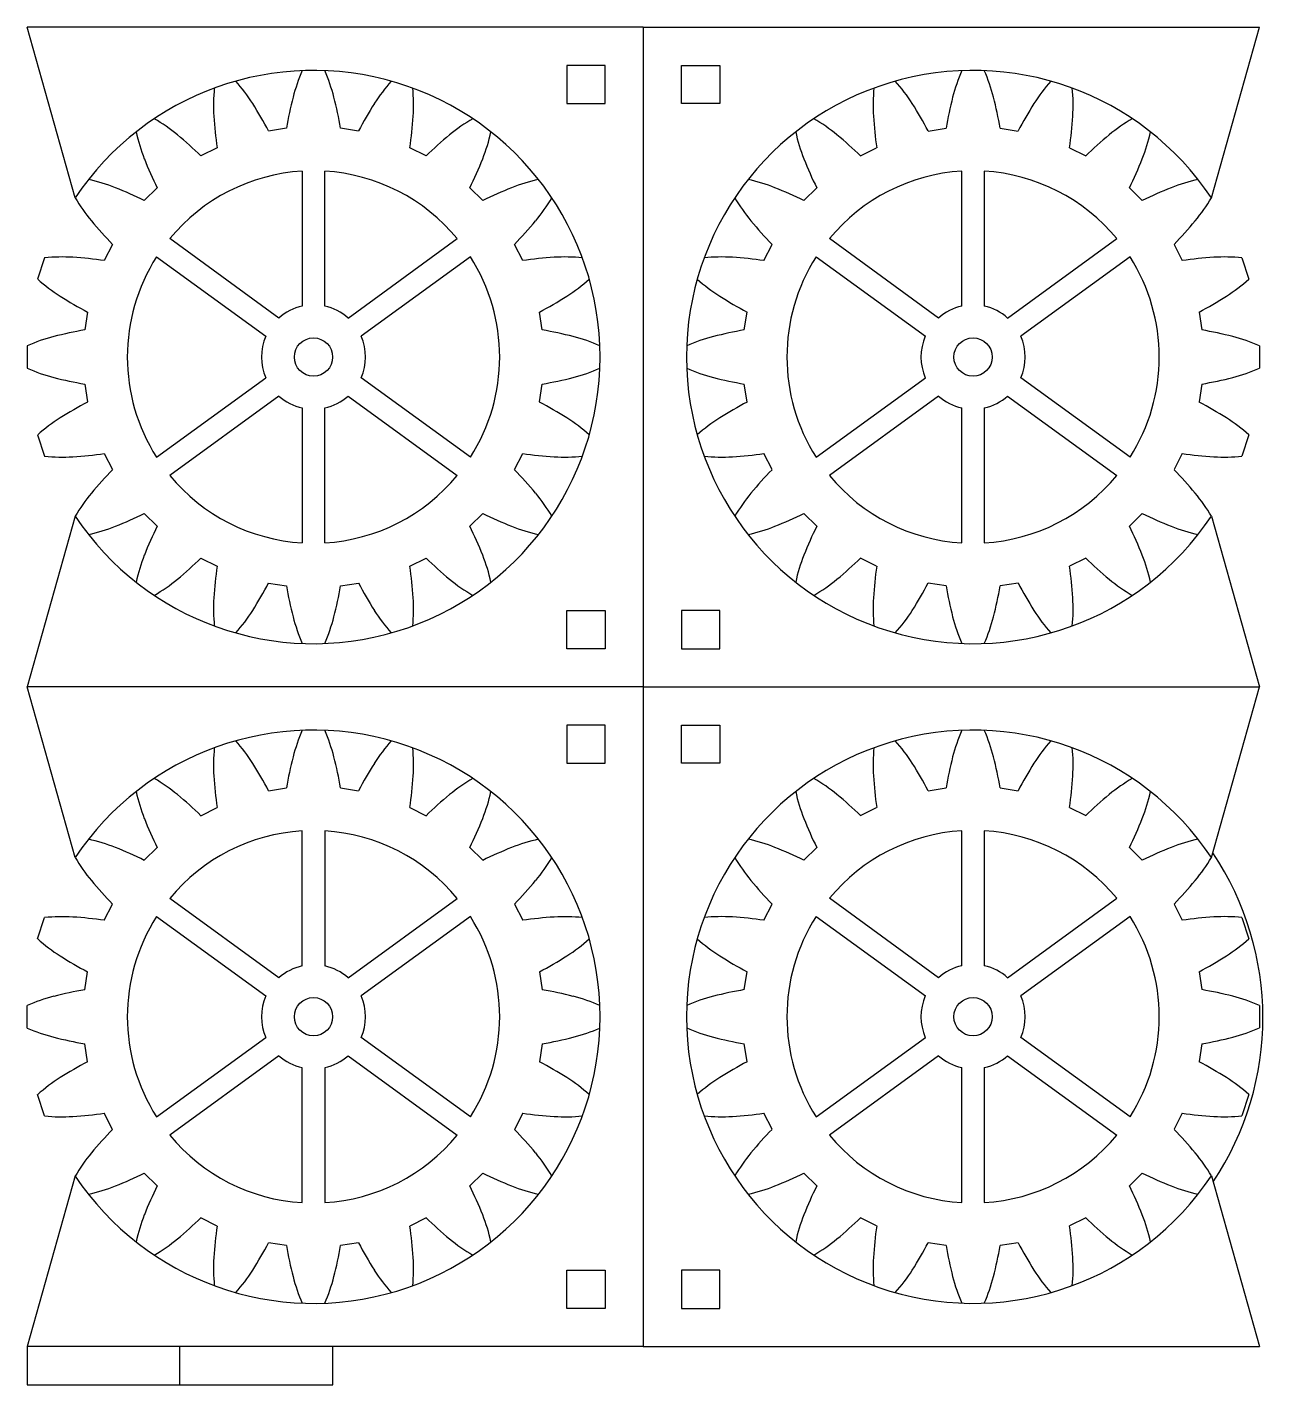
# Model space of a CAD drawing. Header units: millimetres. Extents: x 5 to 597, y 66 to 282.
# Drawn here: x 401.3 to 596.8, y 66 to 280.7 of the extents above; entities that cross this region are included whole.
import ezdxf

# ---------------------------------------------------------------- set-up
doc = ezdxf.new("R2010")
doc.units = ezdxf.units.MM
doc.layers.add('Default', color=7, linetype='Continuous')

# ---------------------------------------------------------------- blocks, each defined once
blk = doc.blocks.new('SE')
at = {"color": 1, "linetype": 'Continuous'}
blk.add_line((421.86, 97.48), (419.83, 99.5), dxfattribs=at)
for centre, radius, start, end in [((393.26, 153.32), 60.01, 291.5, 296.2796), ((404.93, 123.7), 28.18, 282.4288, 291.5), ((475.67, 70.91), 60.01, 153.7204, 158.5), ((446.05, 82.58), 28.18, 158.5, 167.5712)]:
    blk.add_arc(centre, radius, start, end, dxfattribs=at)
blk = doc.blocks.new('SE1')
at = {"color": 1, "linetype": 'Continuous'}
blk.add_line((431.34, 91.15), (428.79, 92.45), dxfattribs=at)
for centre, radius, start, end in [((386.89, 135.41), 60.01, 309.5, 314.2796), ((490.73, 82.5), 60.01, 171.7204, 176.5), ((407.14, 110.85), 28.18, 300.4288, 309.5), ((458.95, 84.45), 28.18, 176.5, 185.5712)]:
    blk.add_arc(centre, radius, start, end, dxfattribs=at)
blk = doc.blocks.new('SE2')
at = {"color": 1, "linetype": 'Continuous'}
blk.add_line((442.31, 88.05), (439.48, 88.5), dxfattribs=at)
for centre, radius, start, end in [((386.36, 116.42), 60.01, 327.5, 332.2796), ((501.46, 98.18), 60.01, 189.7204, 194.5), ((413.21, 99.31), 28.18, 318.4288, 327.5), ((470.64, 90.21), 28.18, 194.5, 203.5712)]:
    blk.add_arc(centre, radius, start, end, dxfattribs=at)
blk = doc.blocks.new('SE3')
at = {"color": 1, "linetype": 'Continuous'}
blk.add_line((453.7, 88.5), (450.88, 88.05), dxfattribs=at)
for centre, radius, start, end in [((391.72, 98.18), 60.01, 345.5, 350.2796), ((506.83, 116.42), 60.01, 207.7204, 212.5), ((479.98, 99.31), 28.18, 212.5, 221.5712), ((422.54, 90.21), 28.18, 336.4288, 345.5)]:
    blk.add_arc(centre, radius, start, end, dxfattribs=at)
blk = doc.blocks.new('SE4')
at = {"color": 1, "linetype": 'Continuous'}
blk.add_line((464.4, 92.45), (461.85, 91.15), dxfattribs=at)
for centre, radius, start, end in [((506.3, 135.41), 60.01, 225.7204, 230.5), ((402.46, 82.5), 60.01, 3.5, 8.2796), ((486.05, 110.85), 28.18, 230.5, 239.5712), ((434.24, 84.45), 28.18, 354.4288, 3.5)]:
    blk.add_arc(centre, radius, start, end, dxfattribs=at)
blk = doc.blocks.new('SE5')
at = {"color": 1, "linetype": 'Continuous'}
blk.add_line((473.35, 99.5), (471.33, 97.48), dxfattribs=at)
for centre, radius, start, end in [((499.93, 153.32), 60.01, 243.7204, 248.5), ((417.52, 70.91), 60.01, 21.5, 26.2796), ((488.26, 123.7), 28.18, 248.5, 257.5712), ((447.14, 82.58), 28.18, 12.4288, 21.5)]:
    blk.add_arc(centre, radius, start, end, dxfattribs=at)
blk = doc.blocks.new('SE6')
at = {"color": 1, "linetype": 'Continuous'}
blk.add_line((479.69, 108.98), (478.39, 106.43), dxfattribs=at)
for centre, radius, start, end in [((488.33, 168.37), 60.01, 261.7204, 266.5), ((486.39, 136.6), 28.18, 266.5, 275.5712), ((435.42, 64.53), 60.01, 39.5, 44.2796), ((459.99, 84.78), 28.18, 30.4288, 39.5)]:
    blk.add_arc(centre, radius, start, end, dxfattribs=at)
blk = doc.blocks.new('SE7')
at = {"color": 1, "linetype": 'Continuous'}
blk.add_line((482.78, 119.96), (482.34, 117.13), dxfattribs=at)
for centre, radius, start, end in [((480.62, 148.29), 28.18, 284.5, 293.5712), ((472.65, 179.11), 60.01, 279.7204, 284.5), ((454.42, 64), 60.01, 57.5, 62.2796), ((471.52, 90.85), 28.18, 48.4288, 57.5)]:
    blk.add_arc(centre, radius, start, end, dxfattribs=at)
blk = doc.blocks.new('SE8')
at = {"color": 1, "linetype": 'Continuous'}
blk.add_line((482.34, 131.35), (482.78, 128.52), dxfattribs=at)
for centre, radius, start, end in [((471.52, 157.63), 28.18, 302.5, 311.5712), ((454.42, 184.48), 60.01, 297.7204, 302.5), ((472.65, 69.37), 60.01, 75.5, 80.2796), ((480.62, 100.19), 28.18, 66.4288, 75.5)]:
    blk.add_arc(centre, radius, start, end, dxfattribs=at)
blk = doc.blocks.new('SE9')
at = {"color": 1, "linetype": 'Continuous'}
blk.add_line((478.39, 142.05), (479.69, 139.5), dxfattribs=at)
for centre, radius, start, end in [((459.99, 163.7), 28.18, 320.5, 329.5712), ((435.42, 183.95), 60.01, 315.7204, 320.5), ((488.33, 80.11), 60.01, 93.5, 98.2796), ((486.39, 111.88), 28.18, 84.4288, 93.5)]:
    blk.add_arc(centre, radius, start, end, dxfattribs=at)
blk = doc.blocks.new('SE10')
at = {"color": 1, "linetype": 'Continuous'}
blk.add_line((471.33, 151), (473.35, 148.98), dxfattribs=at)
for centre, radius, start, end in [((447.14, 165.91), 28.18, 338.5, 347.5712), ((417.52, 177.57), 60.01, 333.7204, 338.5), ((499.93, 95.17), 60.01, 111.5, 116.2796), ((488.26, 124.79), 28.18, 102.4288, 111.5)]:
    blk.add_arc(centre, radius, start, end, dxfattribs=at)
blk = doc.blocks.new('SE11')
at = {"color": 1, "linetype": 'Continuous'}
blk.add_line((461.85, 157.34), (464.4, 156.04), dxfattribs=at)
for centre, radius, start, end in [((434.24, 164.03), 28.18, 356.5, 5.5712), ((402.46, 165.98), 60.01, 351.7204, 356.5), ((486.05, 137.63), 28.18, 120.4288, 129.5), ((506.3, 113.07), 60.01, 129.5, 134.2796)]:
    blk.add_arc(centre, radius, start, end, dxfattribs=at)
blk = doc.blocks.new('SE12')
at = {"color": 1, "linetype": 'Continuous'}
blk.add_line((450.88, 160.43), (453.7, 159.98), dxfattribs=at)
for centre, radius, start, end in [((422.54, 158.27), 28.18, 14.5, 23.5712), ((479.98, 149.17), 28.18, 138.4288, 147.5), ((391.72, 150.3), 60.01, 9.7204, 14.5), ((506.83, 132.07), 60.01, 147.5, 152.2796)]:
    blk.add_arc(centre, radius, start, end, dxfattribs=at)
blk = doc.blocks.new('SE13')
at = {"color": 1, "linetype": 'Continuous'}
blk.add_line((439.48, 159.98), (442.31, 160.43), dxfattribs=at)
for centre, radius, start, end in [((413.21, 149.17), 28.18, 32.5, 41.5712), ((470.64, 158.27), 28.18, 156.4288, 165.5), ((501.46, 150.3), 60.01, 165.5, 170.2796), ((386.36, 132.07), 60.01, 27.7204, 32.5)]:
    blk.add_arc(centre, radius, start, end, dxfattribs=at)
blk = doc.blocks.new('SE14')
at = {"color": 1, "linetype": 'Continuous'}
blk.add_line((428.79, 156.04), (431.34, 157.34), dxfattribs=at)
for centre, radius, start, end in [((458.95, 164.03), 28.18, 174.4288, 183.5), ((407.14, 137.63), 28.18, 50.5, 59.5712), ((490.73, 165.98), 60.01, 183.5, 188.2796), ((386.89, 113.07), 60.01, 45.7204, 50.5)]:
    blk.add_arc(centre, radius, start, end, dxfattribs=at)
blk = doc.blocks.new('SE15')
at = {"color": 1, "linetype": 'Continuous'}
blk.add_line((419.83, 148.98), (421.86, 151), dxfattribs=at)
for centre, radius, start, end in [((446.05, 165.91), 28.18, 192.4288, 201.5), ((475.67, 177.57), 60.01, 201.5, 206.2796), ((404.93, 124.79), 28.18, 68.5, 77.5712), ((393.26, 95.17), 60.01, 63.7204, 68.5)]:
    blk.add_arc(centre, radius, start, end, dxfattribs=at)
blk = doc.blocks.new('SE16')
at = {"color": 1, "linetype": 'Continuous'}
for p, q in [((413.5, 139.5), (414.8, 142.05)), ((402.96, 136.55), (404.06, 139.93)), ((410.4, 128.52), (410.85, 131.35)), ((401.3, 122.46), (401.3, 126.02)), ((410.85, 117.13), (410.4, 119.96)), ((404.06, 108.55), (402.96, 111.94)), ((414.8, 106.43), (413.5, 108.98))]:
    blk.add_line(p, q, dxfattribs=at)
for centre, radius, start, end in [((433.2, 163.7), 28.18, 210.4288, 219.5), ((457.76, 183.95), 60.01, 219.5, 224.2796), ((406.8, 111.88), 28.18, 86.5, 95.5712), ((404.86, 80.11), 60.01, 81.7204, 86.5), ((421.66, 157.63), 28.18, 228.4288, 237.5), ((438.77, 184.48), 60.01, 237.5, 242.2796), ((412.57, 100.19), 28.18, 104.5, 113.5712), ((420.54, 69.37), 60.01, 99.7204, 104.5), ((412.57, 148.29), 28.18, 246.4288, 255.5), ((420.54, 179.11), 60.01, 255.5, 260.2796), ((438.77, 64), 60.01, 117.7204, 122.5), ((421.66, 90.85), 28.18, 122.5, 131.5712), ((406.8, 136.6), 28.18, 264.4288, 273.5), ((404.86, 168.37), 60.01, 273.5, 278.2796), ((457.76, 64.53), 60.01, 135.7204, 140.5), ((433.2, 84.78), 28.18, 140.5, 149.5712)]:
    blk.add_arc(centre, radius, start, end, dxfattribs=at)
blk = doc.blocks.new('SE17')
at = {"color": 1, "linetype": 'Continuous'}
blk.add_line((575.66, 255.33), (577.68, 253.31), dxfattribs=at)
for centre, radius, start, end in [((551.47, 270.24), 28.18, 338.5, 347.5712), ((521.85, 281.9), 60.01, 333.7204, 338.5), ((592.59, 229.12), 28.18, 102.4288, 111.5), ((604.26, 199.5), 60.01, 111.5, 116.2796)]:
    blk.add_arc(centre, radius, start, end, dxfattribs=at)
blk = doc.blocks.new('SE18')
at = {"color": 1, "linetype": 'Continuous'}
blk.add_line((566.18, 261.67), (568.73, 260.37), dxfattribs=at)
for centre, radius, start, end in [((538.57, 268.36), 28.18, 356.5, 5.5712), ((506.79, 270.31), 60.01, 351.7204, 356.5), ((590.38, 241.96), 28.18, 120.4288, 129.5), ((610.63, 217.4), 60.01, 129.5, 134.2796)]:
    blk.add_arc(centre, radius, start, end, dxfattribs=at)
blk = doc.blocks.new('SE19')
at = {"color": 1, "linetype": 'Continuous'}
blk.add_line((555.21, 264.76), (558.03, 264.31), dxfattribs=at)
for centre, radius, start, end in [((526.87, 262.6), 28.18, 14.5, 23.5712), ((584.31, 253.5), 28.18, 138.4288, 147.5), ((496.05, 254.63), 60.01, 9.7204, 14.5), ((611.16, 236.4), 60.01, 147.5, 152.2796)]:
    blk.add_arc(centre, radius, start, end, dxfattribs=at)
blk = doc.blocks.new('SE20')
at = {"color": 1, "linetype": 'Continuous'}
blk.add_line((543.81, 264.31), (546.64, 264.76), dxfattribs=at)
for centre, radius, start, end in [((574.97, 262.6), 28.18, 156.4288, 165.5), ((517.54, 253.5), 28.18, 32.5, 41.5712), ((490.69, 236.4), 60.01, 27.7204, 32.5), ((605.79, 254.63), 60.01, 165.5, 170.2796)]:
    blk.add_arc(centre, radius, start, end, dxfattribs=at)
blk = doc.blocks.new('SE21')
at = {"color": 1, "linetype": 'Continuous'}
blk.add_line((533.12, 260.37), (535.67, 261.67), dxfattribs=at)
for centre, radius, start, end in [((563.28, 268.36), 28.18, 174.4288, 183.5), ((511.47, 241.96), 28.18, 50.5, 59.5712), ((595.06, 270.31), 60.01, 183.5, 188.2796), ((491.22, 217.4), 60.01, 45.7204, 50.5)]:
    blk.add_arc(centre, radius, start, end, dxfattribs=at)
blk = doc.blocks.new('SE22')
at = {"color": 1, "linetype": 'Continuous'}
blk.add_line((524.16, 253.31), (526.19, 255.33), dxfattribs=at)
for centre, radius, start, end in [((550.38, 270.24), 28.18, 192.4288, 201.5), ((580, 281.9), 60.01, 201.5, 206.2796), ((509.26, 229.12), 28.18, 68.5, 77.5712), ((497.59, 199.5), 60.01, 63.7204, 68.5)]:
    blk.add_arc(centre, radius, start, end, dxfattribs=at)
blk = doc.blocks.new('SE23')
at = {"color": 1, "linetype": 'Continuous'}
blk.add_line((517.83, 243.83), (519.13, 246.38), dxfattribs=at)
for centre, radius, start, end in [((537.53, 268.03), 28.18, 210.4288, 219.5), ((562.09, 288.28), 60.01, 219.5, 224.2796), ((511.13, 216.21), 28.18, 86.5, 95.5712), ((509.19, 184.44), 60.01, 81.7204, 86.5)]:
    blk.add_arc(centre, radius, start, end, dxfattribs=at)
blk = doc.blocks.new('SE24')
at = {"color": 1, "linetype": 'Continuous'}
blk.add_line((514.73, 232.85), (515.18, 235.68), dxfattribs=at)
for centre, radius, start, end in [((525.99, 261.96), 28.18, 228.4288, 237.5), ((543.1, 288.81), 60.01, 237.5, 242.2796), ((524.87, 173.7), 60.01, 99.7204, 104.5), ((516.9, 204.52), 28.18, 104.5, 113.5712)]:
    blk.add_arc(centre, radius, start, end, dxfattribs=at)
blk = doc.blocks.new('SE25')
at = {"color": 1, "linetype": 'Continuous'}
blk.add_line((515.18, 221.46), (514.73, 224.29), dxfattribs=at)
for centre, radius, start, end in [((516.9, 252.62), 28.18, 246.4288, 255.5), ((524.87, 283.44), 60.01, 255.5, 260.2796), ((543.1, 168.33), 60.01, 117.7204, 122.5), ((525.99, 195.18), 28.18, 122.5, 131.5712)]:
    blk.add_arc(centre, radius, start, end, dxfattribs=at)
blk = doc.blocks.new('SE26')
at = {"color": 1, "linetype": 'Continuous'}
blk.add_line((519.13, 210.76), (517.83, 213.31), dxfattribs=at)
for centre, radius, start, end in [((511.13, 240.93), 28.18, 264.4288, 273.5), ((509.19, 272.7), 60.01, 273.5, 278.2796), ((562.09, 168.86), 60.01, 135.7204, 140.5), ((537.53, 189.11), 28.18, 140.5, 149.5712)]:
    blk.add_arc(centre, radius, start, end, dxfattribs=at)
blk = doc.blocks.new('SE27')
at = {"color": 1, "linetype": 'Continuous'}
blk.add_line((526.19, 201.81), (524.16, 203.83), dxfattribs=at)
for centre, radius, start, end in [((497.59, 257.65), 60.01, 291.5, 296.2796), ((509.26, 228.03), 28.18, 282.4288, 291.5), ((580, 175.24), 60.01, 153.7204, 158.5), ((550.38, 186.91), 28.18, 158.5, 167.5712)]:
    blk.add_arc(centre, radius, start, end, dxfattribs=at)
blk = doc.blocks.new('SE28')
at = {"color": 1, "linetype": 'Continuous'}
blk.add_line((535.67, 195.48), (533.12, 196.78), dxfattribs=at)
for centre, radius, start, end in [((491.22, 239.74), 60.01, 309.5, 314.2796), ((595.06, 186.83), 60.01, 171.7204, 176.5), ((511.47, 215.18), 28.18, 300.4288, 309.5), ((563.28, 188.78), 28.18, 176.5, 185.5712)]:
    blk.add_arc(centre, radius, start, end, dxfattribs=at)
blk = doc.blocks.new('SE29')
at = {"color": 1, "linetype": 'Continuous'}
blk.add_line((546.64, 192.38), (543.81, 192.83), dxfattribs=at)
for centre, radius, start, end in [((490.69, 220.75), 60.01, 327.5, 332.2796), ((605.79, 202.51), 60.01, 189.7204, 194.5), ((517.54, 203.64), 28.18, 318.4288, 327.5), ((574.97, 194.54), 28.18, 194.5, 203.5712)]:
    blk.add_arc(centre, radius, start, end, dxfattribs=at)
blk = doc.blocks.new('SE30')
at = {"color": 1, "linetype": 'Continuous'}
blk.add_line((558.03, 192.83), (555.21, 192.38), dxfattribs=at)
for centre, radius, start, end in [((496.05, 202.51), 60.01, 345.5, 350.2796), ((611.16, 220.75), 60.01, 207.7204, 212.5), ((526.87, 194.54), 28.18, 336.4288, 345.5), ((584.31, 203.64), 28.18, 212.5, 221.5712)]:
    blk.add_arc(centre, radius, start, end, dxfattribs=at)
blk = doc.blocks.new('SE31')
at = {"color": 1, "linetype": 'Continuous'}
blk.add_line((568.73, 196.78), (566.18, 195.48), dxfattribs=at)
for centre, radius, start, end in [((506.79, 186.83), 60.01, 3.5, 8.2796), ((610.63, 239.74), 60.01, 225.7204, 230.5), ((590.38, 215.18), 28.18, 230.5, 239.5712), ((538.57, 188.78), 28.18, 354.4288, 3.5)]:
    blk.add_arc(centre, radius, start, end, dxfattribs=at)
blk = doc.blocks.new('SE32')
at = {"color": 1, "linetype": 'Continuous'}
blk.add_line((577.68, 203.83), (575.66, 201.81), dxfattribs=at)
for centre, radius, start, end in [((604.26, 257.65), 60.01, 243.7204, 248.5), ((521.85, 175.24), 60.01, 21.5, 26.2796), ((592.59, 228.03), 28.18, 248.5, 257.5712), ((551.47, 186.91), 28.18, 12.4288, 21.5)]:
    blk.add_arc(centre, radius, start, end, dxfattribs=at)
blk = doc.blocks.new('SE33')
at = {"color": 1, "linetype": 'Continuous'}
for p, q in [((582.72, 246.38), (584.02, 243.83)), ((593.45, 244.26), (594.55, 240.88)), ((586.67, 235.68), (587.11, 232.85)), ((596.22, 230.35), (596.22, 226.79)), ((587.11, 224.29), (586.67, 221.46)), ((594.55, 216.27), (593.45, 212.88)), ((584.02, 213.31), (582.72, 210.76))]:
    blk.add_line(p, q, dxfattribs=at)
for centre, radius, start, end in [((564.32, 268.03), 28.18, 320.5, 329.5712), ((539.75, 288.28), 60.01, 315.7204, 320.5), ((592.66, 184.44), 60.01, 93.5, 98.2796), ((590.72, 216.21), 28.18, 84.4288, 93.5), ((575.85, 261.96), 28.18, 302.5, 311.5712), ((558.75, 288.81), 60.01, 297.7204, 302.5), ((576.98, 173.7), 60.01, 75.5, 80.2796), ((584.95, 204.52), 28.18, 66.4288, 75.5), ((584.95, 252.62), 28.18, 284.5, 293.5712), ((576.98, 283.44), 60.01, 279.7204, 284.5), ((558.75, 168.33), 60.01, 57.5, 62.2796), ((575.85, 195.18), 28.18, 48.4288, 57.5), ((592.66, 272.7), 60.01, 261.7204, 266.5), ((590.72, 240.93), 28.18, 266.5, 275.5712), ((539.75, 168.86), 60.01, 39.5, 44.2796), ((564.32, 189.11), 28.18, 30.4288, 39.5)]:
    blk.add_arc(centre, radius, start, end, dxfattribs=at)
blk = doc.blocks.new('SE34')
at = {"color": 1, "linetype": 'Continuous'}
blk.add_line((421.86, 255.33), (419.83, 253.31), dxfattribs=at)
for centre, radius, start, end in [((446.05, 270.24), 28.18, 192.4288, 201.5), ((475.67, 281.9), 60.01, 201.5, 206.2796), ((404.93, 229.12), 28.18, 68.5, 77.5712), ((393.26, 199.5), 60.01, 63.7204, 68.5)]:
    blk.add_arc(centre, radius, start, end, dxfattribs=at)
blk = doc.blocks.new('SE35')
at = {"color": 1, "linetype": 'Continuous'}
blk.add_line((431.34, 261.67), (428.79, 260.37), dxfattribs=at)
for centre, radius, start, end in [((458.95, 268.36), 28.18, 174.4288, 183.5), ((407.14, 241.96), 28.18, 50.5, 59.5712), ((490.73, 270.31), 60.01, 183.5, 188.2796), ((386.89, 217.4), 60.01, 45.7204, 50.5)]:
    blk.add_arc(centre, radius, start, end, dxfattribs=at)
blk = doc.blocks.new('SE36')
at = {"color": 1, "linetype": 'Continuous'}
blk.add_line((442.31, 264.76), (439.48, 264.31), dxfattribs=at)
for centre, radius, start, end in [((470.64, 262.6), 28.18, 156.4288, 165.5), ((413.21, 253.5), 28.18, 32.5, 41.5712), ((386.36, 236.4), 60.01, 27.7204, 32.5), ((501.46, 254.63), 60.01, 165.5, 170.2796)]:
    blk.add_arc(centre, radius, start, end, dxfattribs=at)
blk = doc.blocks.new('SE37')
at = {"color": 1, "linetype": 'Continuous'}
blk.add_line((453.7, 264.31), (450.88, 264.76), dxfattribs=at)
for centre, radius, start, end in [((422.54, 262.6), 28.18, 14.5, 23.5712), ((479.98, 253.5), 28.18, 138.4288, 147.5), ((391.72, 254.63), 60.01, 9.7204, 14.5), ((506.83, 236.4), 60.01, 147.5, 152.2796)]:
    blk.add_arc(centre, radius, start, end, dxfattribs=at)
blk = doc.blocks.new('SE38')
at = {"color": 1, "linetype": 'Continuous'}
blk.add_line((464.4, 260.37), (461.85, 261.67), dxfattribs=at)
for centre, radius, start, end in [((434.24, 268.36), 28.18, 356.5, 5.5712), ((402.46, 270.31), 60.01, 351.7204, 356.5), ((486.05, 241.96), 28.18, 120.4288, 129.5), ((506.3, 217.4), 60.01, 129.5, 134.2796)]:
    blk.add_arc(centre, radius, start, end, dxfattribs=at)
blk = doc.blocks.new('SE39')
at = {"color": 1, "linetype": 'Continuous'}
blk.add_line((473.35, 253.31), (471.33, 255.33), dxfattribs=at)
for centre, radius, start, end in [((447.14, 270.24), 28.18, 338.5, 347.5712), ((417.52, 281.9), 60.01, 333.7204, 338.5), ((488.26, 229.12), 28.18, 102.4288, 111.5), ((499.93, 199.5), 60.01, 111.5, 116.2796)]:
    blk.add_arc(centre, radius, start, end, dxfattribs=at)
blk = doc.blocks.new('SE40')
at = {"color": 1, "linetype": 'Continuous'}
blk.add_line((479.69, 243.83), (478.39, 246.38), dxfattribs=at)
for centre, radius, start, end in [((459.99, 268.03), 28.18, 320.5, 329.5712), ((435.42, 288.28), 60.01, 315.7204, 320.5), ((488.33, 184.44), 60.01, 93.5, 98.2796), ((486.39, 216.21), 28.18, 84.4288, 93.5)]:
    blk.add_arc(centre, radius, start, end, dxfattribs=at)
blk = doc.blocks.new('SE41')
at = {"color": 1, "linetype": 'Continuous'}
blk.add_line((482.78, 232.85), (482.34, 235.68), dxfattribs=at)
for centre, radius, start, end in [((471.52, 261.96), 28.18, 302.5, 311.5712), ((454.42, 288.81), 60.01, 297.7204, 302.5), ((472.65, 173.7), 60.01, 75.5, 80.2796), ((480.62, 204.52), 28.18, 66.4288, 75.5)]:
    blk.add_arc(centre, radius, start, end, dxfattribs=at)
blk = doc.blocks.new('SE42')
at = {"color": 1, "linetype": 'Continuous'}
blk.add_line((482.34, 221.46), (482.78, 224.29), dxfattribs=at)
for centre, radius, start, end in [((480.62, 252.62), 28.18, 284.5, 293.5712), ((472.65, 283.44), 60.01, 279.7204, 284.5), ((454.42, 168.33), 60.01, 57.5, 62.2796), ((471.52, 195.18), 28.18, 48.4288, 57.5)]:
    blk.add_arc(centre, radius, start, end, dxfattribs=at)
blk = doc.blocks.new('SE43')
at = {"color": 1, "linetype": 'Continuous'}
blk.add_line((478.39, 210.76), (479.69, 213.31), dxfattribs=at)
for centre, radius, start, end in [((488.33, 272.7), 60.01, 261.7204, 266.5), ((486.39, 240.93), 28.18, 266.5, 275.5712), ((435.42, 168.86), 60.01, 39.5, 44.2796), ((459.99, 189.11), 28.18, 30.4288, 39.5)]:
    blk.add_arc(centre, radius, start, end, dxfattribs=at)
blk = doc.blocks.new('SE44')
at = {"color": 1, "linetype": 'Continuous'}
blk.add_line((471.33, 201.81), (473.35, 203.83), dxfattribs=at)
for centre, radius, start, end in [((499.93, 257.65), 60.01, 243.7204, 248.5), ((417.52, 175.24), 60.01, 21.5, 26.2796), ((488.26, 228.03), 28.18, 248.5, 257.5712), ((447.14, 186.91), 28.18, 12.4288, 21.5)]:
    blk.add_arc(centre, radius, start, end, dxfattribs=at)
blk = doc.blocks.new('SE45')
at = {"color": 1, "linetype": 'Continuous'}
blk.add_line((461.85, 195.48), (464.4, 196.78), dxfattribs=at)
for centre, radius, start, end in [((402.46, 186.83), 60.01, 3.5, 8.2796), ((506.3, 239.74), 60.01, 225.7204, 230.5), ((486.05, 215.18), 28.18, 230.5, 239.5712), ((434.24, 188.78), 28.18, 354.4288, 3.5)]:
    blk.add_arc(centre, radius, start, end, dxfattribs=at)
blk = doc.blocks.new('SE46')
at = {"color": 1, "linetype": 'Continuous'}
blk.add_line((450.88, 192.38), (453.7, 192.83), dxfattribs=at)
for centre, radius, start, end in [((391.72, 202.51), 60.01, 345.5, 350.2796), ((506.83, 220.75), 60.01, 207.7204, 212.5), ((422.54, 194.54), 28.18, 336.4288, 345.5), ((479.98, 203.64), 28.18, 212.5, 221.5712)]:
    blk.add_arc(centre, radius, start, end, dxfattribs=at)
blk = doc.blocks.new('SE47')
at = {"color": 1, "linetype": 'Continuous'}
blk.add_line((439.48, 192.83), (442.31, 192.38), dxfattribs=at)
for centre, radius, start, end in [((386.36, 220.75), 60.01, 327.5, 332.2796), ((501.46, 202.51), 60.01, 189.7204, 194.5), ((413.21, 203.64), 28.18, 318.4288, 327.5), ((470.64, 194.54), 28.18, 194.5, 203.5712)]:
    blk.add_arc(centre, radius, start, end, dxfattribs=at)
blk = doc.blocks.new('SE48')
at = {"color": 1, "linetype": 'Continuous'}
blk.add_line((428.79, 196.78), (431.34, 195.48), dxfattribs=at)
for centre, radius, start, end in [((386.89, 239.74), 60.01, 309.5, 314.2796), ((490.73, 186.83), 60.01, 171.7204, 176.5), ((407.14, 215.18), 28.18, 300.4288, 309.5), ((458.95, 188.78), 28.18, 176.5, 185.5712)]:
    blk.add_arc(centre, radius, start, end, dxfattribs=at)
blk = doc.blocks.new('SE49')
at = {"color": 1, "linetype": 'Continuous'}
blk.add_line((419.83, 203.83), (421.86, 201.81), dxfattribs=at)
for centre, radius, start, end in [((393.26, 257.65), 60.01, 291.5, 296.2796), ((404.93, 228.03), 28.18, 282.4288, 291.5), ((475.67, 175.24), 60.01, 153.7204, 158.5), ((446.05, 186.91), 28.18, 158.5, 167.5712)]:
    blk.add_arc(centre, radius, start, end, dxfattribs=at)
blk = doc.blocks.new('SE50')
at = {"color": 1, "linetype": 'Continuous'}
for p, q in [((414.8, 246.38), (413.5, 243.83)), ((404.06, 244.26), (402.96, 240.88)), ((410.85, 235.68), (410.4, 232.85)), ((401.3, 230.35), (401.3, 226.79)), ((410.4, 224.29), (410.85, 221.46)), ((402.96, 216.27), (404.06, 212.88)), ((413.5, 213.31), (414.8, 210.76))]:
    blk.add_line(p, q, dxfattribs=at)
for centre, radius, start, end in [((433.2, 268.03), 28.18, 210.4288, 219.5), ((457.76, 288.28), 60.01, 219.5, 224.2796), ((406.8, 216.21), 28.18, 86.5, 95.5712), ((404.86, 184.44), 60.01, 81.7204, 86.5), ((421.66, 261.96), 28.18, 228.4288, 237.5), ((438.77, 288.81), 60.01, 237.5, 242.2796), ((420.54, 173.7), 60.01, 99.7204, 104.5), ((412.57, 204.52), 28.18, 104.5, 113.5712), ((412.57, 252.62), 28.18, 246.4288, 255.5), ((420.54, 283.44), 60.01, 255.5, 260.2796), ((438.77, 168.33), 60.01, 117.7204, 122.5), ((421.66, 195.18), 28.18, 122.5, 131.5712), ((406.8, 240.93), 28.18, 264.4288, 273.5), ((404.86, 272.7), 60.01, 273.5, 278.2796), ((457.76, 168.86), 60.01, 135.7204, 140.5), ((433.2, 189.11), 28.18, 140.5, 149.5712)]:
    blk.add_arc(centre, radius, start, end, dxfattribs=at)
blk = doc.blocks.new('SE51')
at = {"color": 1, "linetype": 'Continuous'}
blk.add_line((575.66, 151.01), (577.68, 148.99), dxfattribs=at)
for centre, radius, start, end in [((551.47, 165.92), 28.18, 338.5, 347.5712), ((521.85, 177.58), 60.01, 333.7204, 338.5), ((604.26, 95.18), 60.01, 111.5, 116.2796), ((592.59, 124.8), 28.18, 102.4288, 111.5)]:
    blk.add_arc(centre, radius, start, end, dxfattribs=at)
blk = doc.blocks.new('SE52')
at = {"color": 1, "linetype": 'Continuous'}
blk.add_line((566.18, 157.35), (568.73, 156.05), dxfattribs=at)
for centre, radius, start, end in [((538.57, 164.05), 28.18, 356.5, 5.5712), ((506.79, 165.99), 60.01, 351.7204, 356.5), ((590.38, 137.64), 28.18, 120.4288, 129.5), ((610.63, 113.08), 60.01, 129.5, 134.2796)]:
    blk.add_arc(centre, radius, start, end, dxfattribs=at)
blk = doc.blocks.new('SE53')
at = {"color": 1, "linetype": 'Continuous'}
blk.add_line((555.21, 160.44), (558.03, 159.99), dxfattribs=at)
for centre, radius, start, end in [((526.87, 158.28), 28.18, 14.5, 23.5712), ((584.31, 149.18), 28.18, 138.4288, 147.5), ((496.05, 150.31), 60.01, 9.7204, 14.5), ((611.16, 132.08), 60.01, 147.5, 152.2796)]:
    blk.add_arc(centre, radius, start, end, dxfattribs=at)
blk = doc.blocks.new('SE54')
at = {"color": 1, "linetype": 'Continuous'}
blk.add_line((543.81, 159.99), (546.64, 160.44), dxfattribs=at)
for centre, radius, start, end in [((517.54, 149.18), 28.18, 32.5, 41.5712), ((574.97, 158.28), 28.18, 156.4288, 165.5), ((605.79, 150.31), 60.01, 165.5, 170.2796), ((490.69, 132.08), 60.01, 27.7204, 32.5)]:
    blk.add_arc(centre, radius, start, end, dxfattribs=at)
blk = doc.blocks.new('SE55')
at = {"color": 1, "linetype": 'Continuous'}
blk.add_line((533.12, 156.05), (535.67, 157.35), dxfattribs=at)
for centre, radius, start, end in [((563.28, 164.05), 28.18, 174.4288, 183.5), ((511.47, 137.64), 28.18, 50.5, 59.5712), ((595.06, 165.99), 60.01, 183.5, 188.2796), ((491.22, 113.08), 60.01, 45.7204, 50.5)]:
    blk.add_arc(centre, radius, start, end, dxfattribs=at)
blk = doc.blocks.new('SE56')
at = {"color": 1, "linetype": 'Continuous'}
blk.add_line((524.16, 148.99), (526.19, 151.01), dxfattribs=at)
for centre, radius, start, end in [((550.38, 165.92), 28.18, 192.4288, 201.5), ((580, 177.58), 60.01, 201.5, 206.2796), ((509.26, 124.8), 28.18, 68.5, 77.5712), ((497.59, 95.18), 60.01, 63.7204, 68.5)]:
    blk.add_arc(centre, radius, start, end, dxfattribs=at)
blk = doc.blocks.new('SE57')
at = {"color": 1, "linetype": 'Continuous'}
blk.add_line((517.83, 139.51), (519.13, 142.06), dxfattribs=at)
for centre, radius, start, end in [((537.53, 163.71), 28.18, 210.4288, 219.5), ((562.09, 183.96), 60.01, 219.5, 224.2796), ((511.13, 111.89), 28.18, 86.5, 95.5712), ((509.19, 80.12), 60.01, 81.7204, 86.5)]:
    blk.add_arc(centre, radius, start, end, dxfattribs=at)
blk = doc.blocks.new('SE58')
at = {"color": 1, "linetype": 'Continuous'}
blk.add_line((514.73, 128.53), (515.18, 131.36), dxfattribs=at)
for centre, radius, start, end in [((525.99, 157.64), 28.18, 228.4288, 237.5), ((543.1, 184.49), 60.01, 237.5, 242.2796), ((516.9, 100.2), 28.18, 104.5, 113.5712), ((524.87, 69.38), 60.01, 99.7204, 104.5)]:
    blk.add_arc(centre, radius, start, end, dxfattribs=at)
blk = doc.blocks.new('SE59')
at = {"color": 1, "linetype": 'Continuous'}
blk.add_line((515.18, 117.14), (514.73, 119.97), dxfattribs=at)
for centre, radius, start, end in [((516.9, 148.3), 28.18, 246.4288, 255.5), ((524.87, 179.12), 60.01, 255.5, 260.2796), ((543.1, 64.01), 60.01, 117.7204, 122.5), ((525.99, 90.86), 28.18, 122.5, 131.5712)]:
    blk.add_arc(centre, radius, start, end, dxfattribs=at)
blk = doc.blocks.new('SE60')
at = {"color": 1, "linetype": 'Continuous'}
blk.add_line((519.13, 106.44), (517.83, 108.99), dxfattribs=at)
for centre, radius, start, end in [((511.13, 136.61), 28.18, 264.4288, 273.5), ((509.19, 168.38), 60.01, 273.5, 278.2796), ((562.09, 64.54), 60.01, 135.7204, 140.5), ((537.53, 84.79), 28.18, 140.5, 149.5712)]:
    blk.add_arc(centre, radius, start, end, dxfattribs=at)
blk = doc.blocks.new('SE61')
at = {"color": 1, "linetype": 'Continuous'}
blk.add_line((526.19, 97.49), (524.16, 99.51), dxfattribs=at)
for centre, radius, start, end in [((497.59, 153.33), 60.01, 291.5, 296.2796), ((509.26, 123.71), 28.18, 282.4288, 291.5), ((580, 70.92), 60.01, 153.7204, 158.5), ((550.38, 82.59), 28.18, 158.5, 167.5712)]:
    blk.add_arc(centre, radius, start, end, dxfattribs=at)
blk = doc.blocks.new('SE62')
at = {"color": 1, "linetype": 'Continuous'}
blk.add_line((535.67, 91.16), (533.12, 92.46), dxfattribs=at)
for centre, radius, start, end in [((491.22, 135.42), 60.01, 309.5, 314.2796), ((595.06, 82.51), 60.01, 171.7204, 176.5), ((511.47, 110.86), 28.18, 300.4288, 309.5), ((563.28, 84.46), 28.18, 176.5, 185.5712)]:
    blk.add_arc(centre, radius, start, end, dxfattribs=at)
blk = doc.blocks.new('SE63')
at = {"color": 1, "linetype": 'Continuous'}
blk.add_line((546.64, 88.06), (543.81, 88.51), dxfattribs=at)
for centre, radius, start, end in [((490.69, 116.43), 60.01, 327.5, 332.2796), ((605.79, 98.19), 60.01, 189.7204, 194.5), ((517.54, 99.32), 28.18, 318.4288, 327.5), ((574.97, 90.22), 28.18, 194.5, 203.5712)]:
    blk.add_arc(centre, radius, start, end, dxfattribs=at)
blk = doc.blocks.new('SE64')
at = {"color": 1, "linetype": 'Continuous'}
blk.add_line((558.03, 88.51), (555.21, 88.06), dxfattribs=at)
for centre, radius, start, end in [((496.05, 98.19), 60.01, 345.5, 350.2796), ((611.16, 116.43), 60.01, 207.7204, 212.5), ((584.31, 99.32), 28.18, 212.5, 221.5712), ((526.87, 90.22), 28.18, 336.4288, 345.5)]:
    blk.add_arc(centre, radius, start, end, dxfattribs=at)
blk = doc.blocks.new('SE65')
at = {"color": 1, "linetype": 'Continuous'}
blk.add_line((568.73, 92.46), (566.18, 91.16), dxfattribs=at)
for centre, radius, start, end in [((610.63, 135.42), 60.01, 225.7204, 230.5), ((506.79, 82.51), 60.01, 3.5, 8.2796), ((590.38, 110.86), 28.18, 230.5, 239.5712), ((538.57, 84.46), 28.18, 354.4288, 3.5)]:
    blk.add_arc(centre, radius, start, end, dxfattribs=at)
blk = doc.blocks.new('SE66')
at = {"color": 1, "linetype": 'Continuous'}
blk.add_line((577.68, 99.51), (575.66, 97.49), dxfattribs=at)
for centre, radius, start, end in [((604.26, 153.33), 60.01, 243.7204, 248.5), ((521.85, 70.92), 60.01, 21.5, 26.2796), ((592.59, 123.71), 28.18, 248.5, 257.5712), ((551.47, 82.59), 28.18, 12.4288, 21.5)]:
    blk.add_arc(centre, radius, start, end, dxfattribs=at)
blk = doc.blocks.new('SE67')
at = {"color": 1, "linetype": 'Continuous'}
for p, q in [((582.72, 142.06), (584.02, 139.51)), ((593.45, 139.94), (594.55, 136.56)), ((586.67, 131.36), (587.11, 128.53)), ((596.22, 126.03), (596.22, 122.47)), ((587.11, 119.97), (586.67, 117.14)), ((594.55, 111.95), (593.45, 108.56)), ((584.02, 108.99), (582.72, 106.44))]:
    blk.add_line(p, q, dxfattribs=at)
for centre, radius, start, end in [((564.32, 163.71), 28.18, 320.5, 329.5712), ((539.75, 183.96), 60.01, 315.7204, 320.5), ((592.66, 80.12), 60.01, 93.5, 98.2796), ((590.72, 111.89), 28.18, 84.4288, 93.5), ((575.85, 157.64), 28.18, 302.5, 311.5712), ((558.75, 184.49), 60.01, 297.7204, 302.5), ((576.98, 69.38), 60.01, 75.5, 80.2796), ((584.95, 100.2), 28.18, 66.4288, 75.5), ((584.95, 148.3), 28.18, 284.5, 293.5712), ((576.98, 179.12), 60.01, 279.7204, 284.5), ((558.75, 64.01), 60.01, 57.5, 62.2796), ((575.85, 90.86), 28.18, 48.4288, 57.5), ((592.66, 168.38), 60.01, 261.7204, 266.5), ((590.72, 136.61), 28.18, 266.5, 275.5712), ((539.75, 64.54), 60.01, 39.5, 44.2796), ((564.32, 84.79), 28.18, 30.4288, 39.5)]:
    blk.add_arc(centre, radius, start, end, dxfattribs=at)

msp = doc.modelspace()

# ---------------------------------------------------------------- linework, layer by layer
at = {"color": 1, "linetype": 'Continuous'}
for p, q in [((408.9, 253.76), (401.3, 280.74)), ((498.76, 280.74), (401.3, 280.74)), ((498.76, 280.74), (596.22, 280.74)), ((498.76, 280.74), (498.76, 176.41)), ((588.62, 253.76), (596.22, 280.74)), ((486.67, 274.69), (486.67, 268.65)), ((492.72, 274.69), (486.67, 274.69)), ((492.72, 268.65), (492.72, 274.69)), ((504.8, 268.65), (504.8, 274.69)), ((504.8, 274.69), (510.84, 274.69)), ((510.84, 274.69), (510.84, 268.65)), ((486.67, 268.65), (492.72, 268.65)), ((510.84, 268.65), (504.8, 268.65)), ((444.81, 257.97), (444.81, 236.62)), ((448.37, 236.62), (448.37, 257.97)), ((549.14, 236.62), (549.14, 257.97)), ((552.7, 257.97), (552.7, 236.62)), ((441.13, 234.74), (423.86, 247.29)), ((452.06, 234.74), (469.33, 247.29)), ((545.46, 234.74), (528.19, 247.29)), ((556.39, 234.74), (573.66, 247.29)), ((421.77, 244.41), (439.04, 231.86)), ((471.42, 244.41), (454.15, 231.86)), ((526.1, 244.41), (543.37, 231.86)), ((575.75, 244.41), (558.48, 231.86)), ((421.77, 212.73), (439.04, 225.28)), ((471.42, 212.73), (454.15, 225.28)), ((526.1, 212.73), (543.37, 225.28)), ((575.75, 212.73), (558.48, 225.28)), ((441.13, 222.4), (423.86, 209.85)), ((452.06, 222.4), (469.33, 209.85)), ((545.46, 222.4), (528.19, 209.85)), ((556.39, 222.4), (573.66, 209.85)), ((444.81, 220.52), (444.81, 199.18)), ((448.37, 199.18), (448.37, 220.52)), ((549.14, 199.18), (549.14, 220.52)), ((552.7, 220.52), (552.7, 199.18)), ((408.9, 203.39), (401.3, 176.41)), ((588.62, 203.39), (596.22, 176.41)), ((486.67, 188.49), (492.72, 188.49)), ((486.67, 182.45), (486.67, 188.49)), ((492.72, 188.49), (492.72, 182.45)), ((504.8, 188.49), (504.8, 182.45)), ((510.84, 188.49), (504.8, 188.49)), ((510.84, 182.45), (510.84, 188.49)), ((492.72, 182.45), (486.67, 182.45)), ((504.8, 182.45), (510.84, 182.45)), ((408.9, 149.43), (401.3, 176.41)), ((498.76, 176.41), (401.3, 176.41)), ((498.76, 176.42), (498.76, 72.09)), ((498.76, 176.41), (596.22, 176.41)), ((588.62, 149.44), (596.22, 176.42)), ((486.67, 170.36), (486.67, 164.32)), ((492.72, 170.36), (486.67, 170.36)), ((492.72, 164.32), (492.72, 170.36)), ((504.8, 164.33), (504.8, 170.37)), ((504.8, 170.37), (510.84, 170.37)), ((510.84, 170.37), (510.84, 164.33)), ((486.67, 164.32), (492.72, 164.32)), ((510.84, 164.33), (504.8, 164.33)), ((444.81, 132.29), (444.81, 153.64)), ((448.37, 153.64), (448.37, 132.29)), ((549.14, 132.3), (549.14, 153.65)), ((552.7, 153.65), (552.7, 132.3)), ((441.13, 130.41), (423.86, 142.96)), ((452.06, 130.41), (469.33, 142.96)), ((545.46, 130.42), (528.19, 142.97)), ((556.39, 130.42), (573.66, 142.97)), ((421.77, 140.08), (439.04, 127.53)), ((471.42, 140.08), (454.15, 127.53)), ((526.1, 140.09), (543.37, 127.54)), ((575.75, 140.09), (558.48, 127.54)), ((421.77, 108.4), (439.04, 120.95)), ((471.42, 108.4), (454.15, 120.95)), ((526.1, 108.41), (543.37, 120.96)), ((575.75, 108.41), (558.48, 120.96)), ((441.13, 118.07), (423.86, 105.52)), ((444.81, 94.85), (444.81, 116.19)), ((448.37, 116.19), (448.37, 94.85)), ((452.06, 118.07), (469.33, 105.52)), ((545.46, 118.08), (528.19, 105.53)), ((549.14, 94.86), (549.14, 116.2)), ((552.7, 116.2), (552.7, 94.86)), ((556.39, 118.08), (573.66, 105.53)), ((408.9, 99.06), (401.3, 72.08)), ((588.62, 99.07), (596.22, 72.09)), ((486.67, 84.16), (492.72, 84.16)), ((486.67, 78.12), (486.67, 84.16)), ((492.72, 84.16), (492.72, 78.12)), ((504.8, 84.17), (504.8, 78.13)), ((510.84, 84.17), (504.8, 84.17)), ((510.84, 78.13), (510.84, 84.17)), ((492.72, 78.12), (486.67, 78.12)), ((504.8, 78.13), (510.84, 78.13)), ((401.3, 72.08), (401.3, 66.03)), ((498.76, 72.08), (401.3, 72.08)), ((449.65, 66.03), (449.65, 72.08)), ((498.76, 72.09), (596.22, 72.09)), ((401.3, 66.03), (449.65, 66.03))]:
    msp.add_line(p, q, dxfattribs=at)
for centre in [(446.59, 228.57), (550.92, 228.57), (446.59, 124.24), (550.92, 124.25)]:
    msp.add_circle(centre, 3.03, dxfattribs=at)
for centre, radius, start, end in [((446.59, 228.57), 45.33, 213.75, 146.25), ((550.92, 228.57), 45.33, 33.75, 326.25), ((446.59, 228.57), 29.45, 93.4646, 140.5354), ((446.59, 228.57), 29.45, 39.4646, 86.5354), ((550.92, 228.57), 29.45, 93.4646, 140.5354), ((550.92, 228.57), 29.45, 39.4646, 86.5354), ((446.59, 228.57), 29.45, 147.4646, 212.5354), ((446.59, 228.57), 29.45, 327.4646, 32.5354), ((550.92, 228.57), 29.45, 147.4646, 212.5354), ((550.92, 228.57), 29.45, 327.4646, 32.5354), ((446.59, 228.57), 8.24, 102.47, 131.53), ((446.59, 228.57), 8.24, 48.47, 77.53), ((550.92, 228.57), 8.24, 102.47, 131.53), ((550.92, 228.57), 8.24, 48.47, 77.53), ((446.59, 228.57), 8.24, 156.47, 203.53), ((446.59, 228.57), 8.24, 336.47, 23.53), ((550.92, 228.57), 8.24, 156.47, 203.53), ((550.92, 228.57), 8.24, 336.47, 23.53), ((446.59, 228.57), 8.24, 228.47, 257.53), ((446.59, 228.57), 8.24, 282.47, 311.53), ((550.92, 228.57), 8.24, 228.47, 257.53), ((550.92, 228.57), 8.24, 282.47, 311.53), ((446.59, 228.57), 29.45, 219.4646, 266.5354), ((446.59, 228.57), 29.45, 273.4646, 320.5354), ((550.92, 228.57), 29.45, 219.4646, 266.5354), ((550.92, 228.57), 29.45, 273.4646, 320.5354), ((446.59, 124.24), 45.33, 213.75, 146.25), ((550.92, 124.25), 45.33, 33.75, 326.25), ((446.59, 124.24), 29.45, 93.4646, 140.5354), ((446.59, 124.24), 29.45, 39.4646, 86.5354), ((550.92, 124.25), 29.45, 93.4646, 140.5354), ((550.92, 124.25), 29.45, 39.4646, 86.5354), ((549.98, 124.11), 46.78, 326.2557, 33.837), ((446.59, 124.24), 29.45, 147.4646, 212.5354), ((446.59, 124.24), 29.45, 327.4646, 32.5354), ((550.92, 124.25), 29.45, 147.4646, 212.5354), ((550.92, 124.25), 29.45, 327.4646, 32.5354), ((446.59, 124.24), 8.24, 102.47, 131.53), ((446.59, 124.24), 8.24, 48.47, 77.53), ((550.92, 124.25), 8.24, 102.47, 131.53), ((550.92, 124.25), 8.24, 48.47, 77.53), ((446.59, 124.24), 8.24, 156.47, 203.53), ((446.59, 124.24), 8.24, 336.47, 23.53), ((550.92, 124.25), 8.24, 156.47, 203.53), ((550.92, 124.25), 8.24, 336.47, 23.53), ((446.59, 124.24), 8.24, 228.47, 257.53), ((446.59, 124.24), 8.24, 282.47, 311.53), ((550.92, 124.25), 8.24, 228.47, 257.53), ((550.92, 124.25), 8.24, 282.47, 311.53), ((446.59, 124.24), 29.45, 219.4646, 266.5354), ((446.59, 124.24), 29.45, 273.4646, 320.5354), ((550.92, 124.25), 29.45, 219.4646, 266.5354), ((550.92, 124.25), 29.45, 273.4646, 320.5354)]:
    msp.add_arc(centre, radius, start, end, dxfattribs=at)
at = {"layer": 'Default', "color": 1, "linetype": 'Continuous'}
msp.add_line((425.47, 66.03), (425.47, 72.08), dxfattribs=at)

# ---------------------------------------------------------------- block references
for name in ['SE36', 'SE37', 'SE20', 'SE19', 'SE35', 'SE38', 'SE21', 'SE18', 'SE34', 'SE39', 'SE22', 'SE17', 'SE50', 'SE40', 'SE23', 'SE33', 'SE41', 'SE24', 'SE42', 'SE25', 'SE43', 'SE26', 'SE49', 'SE44', 'SE27', 'SE32', 'SE48', 'SE45', 'SE28', 'SE31', 'SE47', 'SE46', 'SE29', 'SE30', 'SE13', 'SE12', 'SE54', 'SE53', 'SE14', 'SE11', 'SE55', 'SE52', 'SE15', 'SE10', 'SE56', 'SE51', 'SE16', 'SE9', 'SE57', 'SE67', 'SE8', 'SE58', 'SE7', 'SE59', 'SE6', 'SE60', 'SE', 'SE5', 'SE61', 'SE66', 'SE1', 'SE4', 'SE62', 'SE65', 'SE2', 'SE3', 'SE63', 'SE64']:
    msp.add_blockref(name, (0, 0))

doc.saveas('drawing.dxf')
